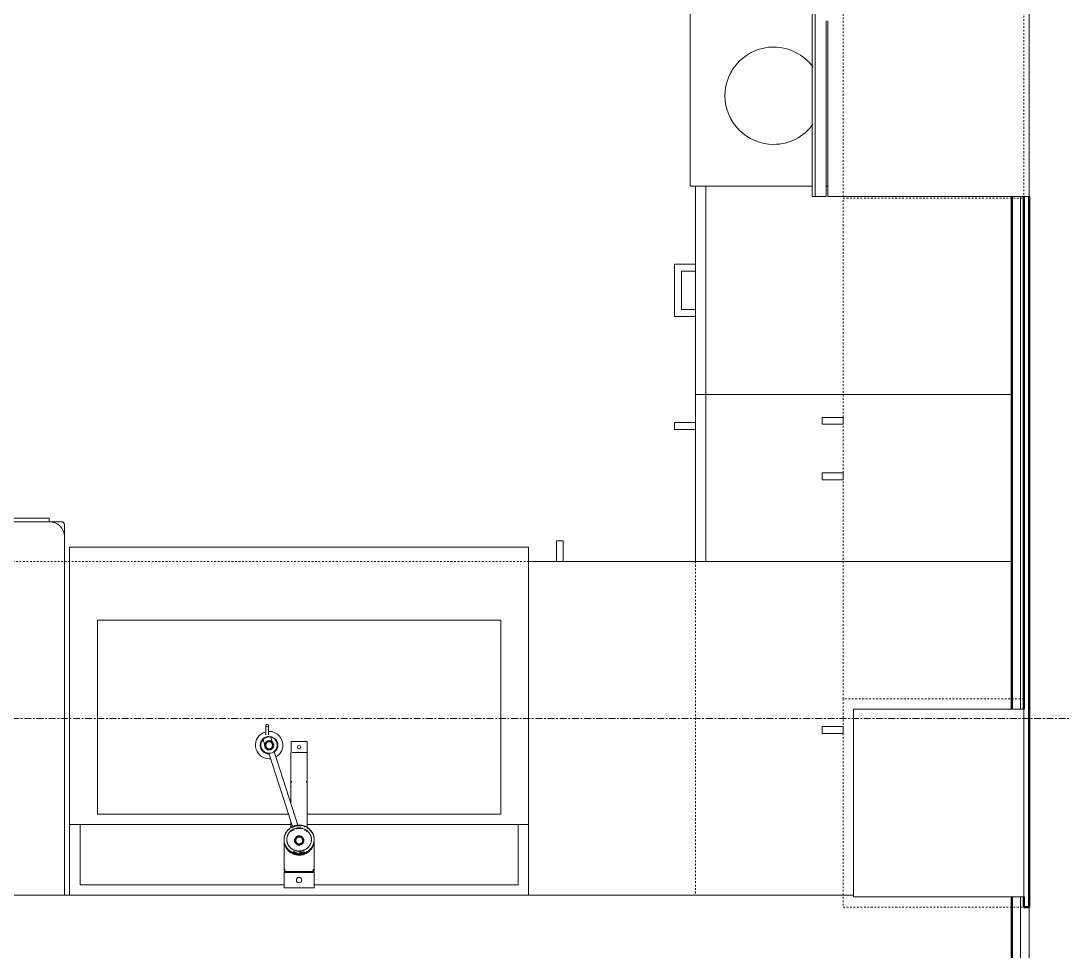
# Model space of a CAD drawing. Header units: inches. Extents: x -4217 to -1814, y 9706 to 12425.
# Drawn here: x -2991.8 to -2916.9, y 11518.5 to 11585.4 of the extents above; entities that cross this region are included whole.
import ezdxf

# ---------------------------------------------------------------- set-up
doc = ezdxf.new("R2010")
doc.units = ezdxf.units.IN
doc.header["$MEASUREMENT"] = 0
doc.linetypes.add('Dash', pattern=[0.25, 0.125, -0.125])
doc.linetypes.add('Grid Line 1_2_', pattern=[0.875, 0.5, -0.125, 0.125, -0.125])
for name, color, linetype, lineweight in [('A-GENM-2', 250, 'Continuous', 9), ('A-GENM-3', 10, 'Continuous', 50), ('A-WALL', 113, 'Continuous', 13), ('A-WALL-3', 10, 'Continuous', 50), ('A-WALL-4', 50, 'Continuous', 13), ('I-WALL-3', 2, 'Continuous', 50), ('P-SANR-FIXT-2', 250, 'Continuous', 9), ('Q-CASE-3', 250, 'Continuous', 9), ('Q-CASE-4', 250, 'Dash', 9), ('Q-CASE-HDLN-1', 250, 'Dash', 9), ('Q-SPCQ-1', 250, 'Continuous', 9), ('S-GRID-1', 1, 'Grid Line 1_2_', 9)]:
    doc.layers.add(name, color=color, linetype=linetype, lineweight=lineweight)

msp = doc.modelspace()

# ---------------------------------------------------------------- linework, layer by layer
at = {"layer": 'A-GENM-2'}
for p, q in [((-2974.22169, 11534.69124), (-2974.22169, 11534.0261)), ((-2974.02484, 11534.0261), (-2974.02484, 11534.69124)), ((-2974.28364, 11533.26187), (-2974.41593, 11533.68102)), ((-2974.23173, 11533.27825), (-2974.28364, 11533.26187)), ((-2973.86688, 11533.85812), (-2973.7335, 11533.43549)), ((-2972.3946, 11533.53413), (-2972.3946, 11532.74672)), ((-2972.3946, 11533.53413), (-2971.25287, 11533.53413)), ((-2971.25287, 11532.74672), (-2971.25287, 11533.53413)), ((-2973.99897, 11532.69063), (-2972.28578, 11527.41798)), ((-2971.90481, 11527.51952), (-2973.62521, 11532.81438)), ((-2972.41429, 11532.74672), (-2972.41429, 11529.07929)), ((-2972.41429, 11532.74672), (-2972.39417, 11532.74672)), ((-2972.32055, 11532.74672), (-2972.24132, 11532.74672)), ((-2972.22869, 11532.74672), (-2972.11901, 11532.74672)), ((-2972.10971, 11532.74672), (-2971.97658, 11532.74672)), ((-2971.97682, 11532.74672), (-2972.10917, 11532.74672)), ((-2971.9716, 11532.74672), (-2971.67587, 11532.74672)), ((-2971.67599, 11532.74672), (-2971.97149, 11532.74672)), ((-2971.67089, 11532.74672), (-2971.53776, 11532.74672)), ((-2971.5383, 11532.74672), (-2971.67065, 11532.74672)), ((-2971.52846, 11532.74672), (-2971.41878, 11532.74672)), ((-2971.40615, 11532.74672), (-2971.32692, 11532.74672)), ((-2971.3123, 11532.74672), (-2971.23319, 11532.74672)), ((-2971.23319, 11527.34738), (-2971.23319, 11532.74672)), ((-2972.41429, 11531.33945), (-2972.41429, 11530.42231)), ((-2971.23319, 11530.42231), (-2971.23319, 11531.33945)), ((-2972.41429, 11527.81349), (-2972.41429, 11527.34738)), ((-2971.20492, 11527.29195), (-2971.24086, 11527.31474)), ((-2972.90641, 11526.44751), (-2972.90641, 11524.18373)), ((-2970.74106, 11524.18373), (-2970.74106, 11526.44751)), ((-2971.82374, 11525.61531), (-2971.85937, 11525.61598)), ((-2970.74106, 11524.18373), (-2972.90641, 11524.18373)), ((-2972.84736, 11524.34607), (-2972.84736, 11524.10557)), ((-2970.80011, 11524.10557), (-2970.80011, 11524.34607)), ((-2972.90641, 11524.10557), (-2972.90641, 11523.00263)), ((-2972.90641, 11524.10557), (-2970.74106, 11524.10557)), ((-2970.74106, 11523.00263), (-2970.74106, 11524.10557)), ((-2970.74106, 11523.00263), (-2972.90641, 11523.00263))]:
    msp.add_line(p, q, dxfattribs=at)
at = {"layer": 'A-GENM-2', "flags": 128}
for points in [[(-2971.82374, 11527.51795), (-2971.86682, 11527.51713), (-2971.90983, 11527.51469), (-2971.95271, 11527.51062), (-2971.99539, 11527.50494), (-2972.0378, 11527.49764), (-2972.07988, 11527.48874), (-2972.12156, 11527.47826), (-2972.16278, 11527.4662), (-2972.20346, 11527.45259), (-2972.24356, 11527.43745), (-2972.28299, 11527.4208), (-2972.32171, 11527.40266), (-2972.35965, 11527.38307), (-2972.39675, 11527.36204), (-2972.43295, 11527.33962), (-2972.46819, 11527.31583), (-2972.50241, 11527.29071), (-2972.53557, 11527.26431), (-2972.5676, 11527.23665), (-2972.59845, 11527.20779), (-2972.62808, 11527.17777), (-2972.65644, 11527.14663), (-2972.68347, 11527.11442), (-2972.70913, 11527.0812), (-2972.73338, 11527.04701), (-2972.75618, 11527.01191), (-2972.77749, 11526.97596), (-2972.79727, 11526.9392), (-2972.8155, 11526.90171), (-2972.83213, 11526.86354), (-2972.84714, 11526.82476), (-2972.8605, 11526.78542), (-2972.8722, 11526.74559), (-2972.8822, 11526.70534), (-2972.89049, 11526.66473), (-2972.89707, 11526.62383), (-2972.90191, 11526.58271), (-2972.905, 11526.54143), (-2972.90635, 11526.50007), (-2972.90641, 11526.48889)], [(-2972.49621, 11527.29582), (-2972.50452, 11527.28937), (-2972.53764, 11527.26148), (-2972.56962, 11527.23228), (-2972.6004, 11527.20182), (-2972.62994, 11527.17016), (-2972.6582, 11527.13734), (-2972.68512, 11527.10342), (-2972.71066, 11527.06845), (-2972.73478, 11527.03249), (-2972.75744, 11526.99559), (-2972.77861, 11526.95781), (-2972.79825, 11526.91922)], [(-2972.49621, 11527.29582), (-2972.50452, 11527.28937), (-2972.53764, 11527.26148), (-2972.56962, 11527.23228), (-2972.6004, 11527.20182), (-2972.62994, 11527.17016), (-2972.6582, 11527.13734), (-2972.68512, 11527.10342), (-2972.71066, 11527.06845), (-2972.73478, 11527.03249), (-2972.75744, 11526.99559), (-2972.77861, 11526.95781), (-2972.79825, 11526.91922)], [(-2972.49621, 11527.29582), (-2972.50452, 11527.28937), (-2972.53764, 11527.26148), (-2972.56962, 11527.23228), (-2972.6004, 11527.20182), (-2972.62994, 11527.17016), (-2972.6582, 11527.13734), (-2972.68512, 11527.10342), (-2972.71066, 11527.06845), (-2972.73478, 11527.03249), (-2972.75744, 11526.99559), (-2972.77861, 11526.95781), (-2972.79825, 11526.91922)], [(-2972.49621, 11527.29582), (-2972.50452, 11527.28937), (-2972.53764, 11527.26148), (-2972.56962, 11527.23228), (-2972.6004, 11527.20182), (-2972.62994, 11527.17016), (-2972.6582, 11527.13734), (-2972.68512, 11527.10342), (-2972.71066, 11527.06845), (-2972.73478, 11527.03249), (-2972.75744, 11526.99559), (-2972.77861, 11526.95781), (-2972.79825, 11526.91922)], [(-2972.49621, 11527.29582), (-2972.50452, 11527.28937), (-2972.53764, 11527.26148), (-2972.56962, 11527.23228), (-2972.6004, 11527.20182), (-2972.62994, 11527.17016), (-2972.6582, 11527.13734), (-2972.68512, 11527.10342), (-2972.71066, 11527.06845), (-2972.73478, 11527.03249), (-2972.75744, 11526.99559), (-2972.77861, 11526.95781), (-2972.79825, 11526.91922)], [(-2972.49621, 11527.29582), (-2972.50452, 11527.28937), (-2972.53764, 11527.26148), (-2972.56962, 11527.23228), (-2972.6004, 11527.20182), (-2972.62994, 11527.17016), (-2972.6582, 11527.13734), (-2972.68512, 11527.10342), (-2972.71066, 11527.06845), (-2972.73478, 11527.03249), (-2972.75744, 11526.99559), (-2972.77861, 11526.95781), (-2972.79825, 11526.91922)], [(-2972.70956, 11526.48889), (-2972.70886, 11526.52195), (-2972.70677, 11526.55495), (-2972.70328, 11526.58785), (-2972.69839, 11526.6206), (-2972.69213, 11526.65315), (-2972.68449, 11526.68545), (-2972.67549, 11526.71744), (-2972.66514, 11526.74908), (-2972.65345, 11526.78033), (-2972.64044, 11526.81112), (-2972.62613, 11526.84142), (-2972.61054, 11526.87117), (-2972.5937, 11526.90032), (-2972.57562, 11526.92884), (-2972.55633, 11526.95667), (-2972.53587, 11526.98377), (-2972.51426, 11527.01009), (-2972.49154, 11527.0356), (-2972.46774, 11527.06025), (-2972.4429, 11527.08399), (-2972.41705, 11527.10679), (-2972.39024, 11527.12862), (-2972.36251, 11527.14943), (-2972.3339, 11527.16919), (-2972.30445, 11527.18786), (-2972.27422, 11527.20541), (-2972.24325, 11527.22182), (-2972.2116, 11527.23706), (-2972.17931, 11527.25109), (-2972.14643, 11527.2639), (-2972.11302, 11527.27545), (-2972.07914, 11527.28574), (-2972.04483, 11527.29475), (-2972.01016, 11527.30245), (-2971.97519, 11527.30884), (-2971.93996, 11527.3139), (-2971.90454, 11527.31763), (-2971.86899, 11527.32001), (-2971.83336, 11527.32105), (-2971.82374, 11527.3211)], [(-2972.50241, 11527.24933), (-2972.53557, 11527.22293), (-2972.5676, 11527.19527), (-2972.59845, 11527.16641)], [(-2971.82374, 11527.53019), (-2971.86703, 11527.52932), (-2971.91026, 11527.52673), (-2971.95335, 11527.5224), (-2971.99623, 11527.51636), (-2972.03883, 11527.50861), (-2972.08109, 11527.49916), (-2972.12294, 11527.48803), (-2972.16431, 11527.47523), (-2972.20514, 11527.46079), (-2972.24535, 11527.44472), (-2972.28489, 11527.42707), (-2972.32369, 11527.40784), (-2972.3617, 11527.38708), (-2972.39884, 11527.36482), (-2972.43506, 11527.34108), (-2972.46593, 11527.31905)], [(-2971.82374, 11527.53019), (-2971.86703, 11527.52932), (-2971.91026, 11527.52673), (-2971.95335, 11527.5224), (-2971.99623, 11527.51636), (-2972.03883, 11527.50861), (-2972.08109, 11527.49916), (-2972.12294, 11527.48803), (-2972.16431, 11527.47523), (-2972.20514, 11527.46079), (-2972.24535, 11527.44472), (-2972.28489, 11527.42707), (-2972.32369, 11527.40784), (-2972.3617, 11527.38708), (-2972.39884, 11527.36482), (-2972.43506, 11527.34108)], [(-2971.82374, 11527.53019), (-2971.86703, 11527.52932), (-2971.91026, 11527.52673), (-2971.95335, 11527.5224), (-2971.99623, 11527.51636), (-2972.03883, 11527.50861), (-2972.08109, 11527.49916), (-2972.12294, 11527.48803), (-2972.16431, 11527.47523), (-2972.20514, 11527.46079), (-2972.24535, 11527.44472), (-2972.28489, 11527.42707), (-2972.32369, 11527.40784), (-2972.3617, 11527.38708), (-2972.39884, 11527.36482), (-2972.43506, 11527.34108)], [(-2971.82374, 11527.53019), (-2971.86703, 11527.52932), (-2971.91026, 11527.52673), (-2971.95335, 11527.5224), (-2971.99623, 11527.51636), (-2972.03883, 11527.50861), (-2972.08109, 11527.49916), (-2972.12294, 11527.48803), (-2972.16431, 11527.47523), (-2972.20514, 11527.46079), (-2972.24535, 11527.44472), (-2972.28489, 11527.42707), (-2972.32369, 11527.40784), (-2972.3617, 11527.38708), (-2972.39884, 11527.36482), (-2972.43506, 11527.34108)], [(-2971.82374, 11527.53019), (-2971.86703, 11527.52932), (-2971.91026, 11527.52673), (-2971.95335, 11527.5224), (-2971.99623, 11527.51636), (-2972.03883, 11527.50861), (-2972.08109, 11527.49916), (-2972.12294, 11527.48803), (-2972.16431, 11527.47523), (-2972.20514, 11527.46079), (-2972.24535, 11527.44472), (-2972.28489, 11527.42707), (-2972.32369, 11527.40784), (-2972.3617, 11527.38708), (-2972.39884, 11527.36482), (-2972.43506, 11527.34108)], [(-2971.82374, 11527.53019), (-2971.86703, 11527.52932), (-2971.91026, 11527.52673), (-2971.95335, 11527.5224), (-2971.99623, 11527.51636), (-2972.03883, 11527.50861), (-2972.08109, 11527.49916), (-2972.12294, 11527.48803), (-2972.16431, 11527.47523), (-2972.20514, 11527.46079), (-2972.24535, 11527.44472), (-2972.28489, 11527.42707), (-2972.32369, 11527.40784), (-2972.3617, 11527.38708), (-2972.39884, 11527.36482), (-2972.43506, 11527.34108)], [(-2972.41705, 11527.06541), (-2972.39024, 11527.08724), (-2972.36251, 11527.10805), (-2972.3339, 11527.1278), (-2972.30445, 11527.14648), (-2972.27422, 11527.16403), (-2972.24325, 11527.18044), (-2972.2116, 11527.19567), (-2972.17931, 11527.20971)], [(-2972.07988, 11527.44736), (-2972.12156, 11527.43688), (-2972.16278, 11527.42482), (-2972.20346, 11527.41121), (-2972.24356, 11527.39607), (-2972.28299, 11527.37942), (-2972.32171, 11527.36128)], [(-2971.82374, 11527.47657), (-2971.86682, 11527.47575), (-2971.90983, 11527.47331), (-2971.95271, 11527.46924), (-2971.99539, 11527.46355), (-2972.0378, 11527.45626)], [(-2972.01016, 11527.26107), (-2971.97519, 11527.26746), (-2971.93996, 11527.27252), (-2971.90454, 11527.27624), (-2971.86899, 11527.27863), (-2971.83336, 11527.27967), (-2971.82374, 11527.27972)], [(-2970.83926, 11526.89806), (-2970.85807, 11526.93707), (-2970.87842, 11526.9753), (-2970.90028, 11527.01268), (-2970.92362, 11527.04916), (-2970.9484, 11527.08467), (-2970.97458, 11527.11916), (-2971.00211, 11527.15258), (-2971.03097, 11527.18488), (-2971.06109, 11527.21599), (-2971.09243, 11527.24587), (-2971.12494, 11527.27448), (-2971.15857, 11527.30176), (-2971.19326, 11527.32768), (-2971.22896, 11527.35219), (-2971.26562, 11527.37525), (-2971.30316, 11527.39682), (-2971.34154, 11527.41688), (-2971.38069, 11527.43539), (-2971.42055, 11527.45232), (-2971.46105, 11527.46763), (-2971.50214, 11527.48132), (-2971.54374, 11527.49336), (-2971.58578, 11527.50372), (-2971.62821, 11527.51239), (-2971.67095, 11527.51935), (-2971.71393, 11527.52461), (-2971.75709, 11527.52814), (-2971.80036, 11527.52994), (-2971.82374, 11527.53019)], [(-2971.19326, 11527.32768), (-2971.22896, 11527.35219), (-2971.26562, 11527.37525), (-2971.30316, 11527.39682), (-2971.34154, 11527.41688), (-2971.38069, 11527.43539), (-2971.42055, 11527.45232), (-2971.46105, 11527.46763), (-2971.50214, 11527.48132), (-2971.54374, 11527.49336), (-2971.58578, 11527.50372), (-2971.62821, 11527.51239), (-2971.67095, 11527.51935), (-2971.71393, 11527.52461), (-2971.75709, 11527.52814), (-2971.80036, 11527.52994), (-2971.82374, 11527.53019)], [(-2971.19326, 11527.32768), (-2971.22896, 11527.35219), (-2971.26562, 11527.37525), (-2971.30316, 11527.39682), (-2971.34154, 11527.41688), (-2971.38069, 11527.43539), (-2971.42055, 11527.45232), (-2971.46105, 11527.46763), (-2971.50214, 11527.48132), (-2971.54374, 11527.49336), (-2971.58578, 11527.50372), (-2971.62821, 11527.51239), (-2971.67095, 11527.51935), (-2971.71393, 11527.52461), (-2971.75709, 11527.52814), (-2971.80036, 11527.52994), (-2971.82374, 11527.53019)], [(-2971.19326, 11527.32768), (-2971.22896, 11527.35219), (-2971.26562, 11527.37525), (-2971.30316, 11527.39682), (-2971.34154, 11527.41688), (-2971.38069, 11527.43539), (-2971.42055, 11527.45232), (-2971.46105, 11527.46763), (-2971.50214, 11527.48132), (-2971.54374, 11527.49336), (-2971.58578, 11527.50372), (-2971.62821, 11527.51239), (-2971.67095, 11527.51935), (-2971.71393, 11527.52461), (-2971.75709, 11527.52814), (-2971.80036, 11527.52994), (-2971.82374, 11527.53019)], [(-2971.19326, 11527.32768), (-2971.22896, 11527.35219), (-2971.26562, 11527.37525), (-2971.30316, 11527.39682), (-2971.34154, 11527.41688), (-2971.38069, 11527.43539), (-2971.42055, 11527.45232), (-2971.46105, 11527.46763), (-2971.50214, 11527.48132), (-2971.54374, 11527.49336), (-2971.58578, 11527.50372), (-2971.62821, 11527.51239), (-2971.67095, 11527.51935), (-2971.71393, 11527.52461), (-2971.75709, 11527.52814), (-2971.80036, 11527.52994), (-2971.82374, 11527.53019)], [(-2971.19326, 11527.32768), (-2971.22896, 11527.35219), (-2971.26562, 11527.37525), (-2971.30316, 11527.39682), (-2971.34154, 11527.41688), (-2971.38069, 11527.43539), (-2971.42055, 11527.45232), (-2971.46105, 11527.46763), (-2971.50214, 11527.48132), (-2971.54374, 11527.49336), (-2971.58578, 11527.50372), (-2971.62821, 11527.51239), (-2971.67095, 11527.51935), (-2971.71393, 11527.52461), (-2971.75709, 11527.52814), (-2971.80036, 11527.52994), (-2971.82374, 11527.53019)], [(-2970.74106, 11526.48889), (-2970.74193, 11526.53027), (-2970.74456, 11526.57158), (-2970.74893, 11526.61275), (-2970.75503, 11526.65372), (-2970.76287, 11526.69441), (-2970.77241, 11526.73477), (-2970.78365, 11526.77472), (-2970.79656, 11526.81419), (-2970.81113, 11526.85313), (-2970.82733, 11526.89148), (-2970.84513, 11526.92916), (-2970.86449, 11526.96611), (-2970.88539, 11527.00229), (-2970.90779, 11527.03762), (-2970.93166, 11527.07206), (-2970.95694, 11527.10555), (-2970.98361, 11527.13804), (-2971.01161, 11527.16947), (-2971.0409, 11527.1998), (-2971.07143, 11527.22898), (-2971.10315, 11527.25697), (-2971.13601, 11527.28371), (-2971.16995, 11527.30918), (-2971.20492, 11527.33333), (-2971.24086, 11527.35613), (-2971.27772, 11527.37753), (-2971.31544, 11527.39752), (-2971.35396, 11527.41605), (-2971.3932, 11527.43311), (-2971.43313, 11527.44866), (-2971.47366, 11527.46268), (-2971.51474, 11527.47516), (-2971.5563, 11527.48607), (-2971.59828, 11527.49539), (-2971.6406, 11527.50312), (-2971.68322, 11527.50925), (-2971.72605, 11527.51375), (-2971.76904, 11527.51663), (-2971.81211, 11527.51789), (-2971.82374, 11527.51795)], [(-2971.68322, 11527.46786), (-2971.72605, 11527.47237), (-2971.76904, 11527.47525), (-2971.81211, 11527.47651), (-2971.82374, 11527.47657)], [(-2971.82374, 11527.3211), (-2971.7881, 11527.32042), (-2971.75252, 11527.3184), (-2971.71706, 11527.31504), (-2971.68177, 11527.31034), (-2971.64672, 11527.30431), (-2971.61197, 11527.29696), (-2971.57756, 11527.2883), (-2971.54355, 11527.27836), (-2971.51001, 11527.26714), (-2971.47699, 11527.25467), (-2971.44453, 11527.24096), (-2971.4127, 11527.22605), (-2971.38154, 11527.20996), (-2971.35111, 11527.19271), (-2971.32144, 11527.17433), (-2971.2926, 11527.15487), (-2971.26463, 11527.13434), (-2971.23757, 11527.11278), (-2971.21145, 11527.09024), (-2971.18634, 11527.06675), (-2971.16225, 11527.04234), (-2971.13923, 11527.01706), (-2971.11732, 11526.99095), (-2971.09655, 11526.96406), (-2971.07694, 11526.93642), (-2971.05854, 11526.90808), (-2971.04135, 11526.8791), (-2971.02542, 11526.8495), (-2971.01077, 11526.81935), (-2970.99741, 11526.78869), (-2970.98536, 11526.75756), (-2970.97464, 11526.72602), (-2970.96528, 11526.69411), (-2970.95727, 11526.66189), (-2970.95063, 11526.62941), (-2970.94538, 11526.59671), (-2970.94151, 11526.56384), (-2970.93904, 11526.53086), (-2970.93796, 11526.49782), (-2970.93791, 11526.48889)], [(-2971.82374, 11527.27972), (-2971.7881, 11527.27904), (-2971.75252, 11527.27702), (-2971.71706, 11527.27366), (-2971.68177, 11527.26896), (-2971.64672, 11527.26292)], [(-2971.4107, 11527.39854), (-2971.43313, 11527.40728), (-2971.47366, 11527.4213)], [(-2971.44453, 11527.19958), (-2971.4127, 11527.18467), (-2971.38154, 11527.16857), (-2971.35111, 11527.15133), (-2971.32144, 11527.13295), (-2971.2926, 11527.11348), (-2971.26463, 11527.09295), (-2971.23757, 11527.0714)], [(-2970.83926, 11526.89806), (-2970.85807, 11526.93707), (-2970.87842, 11526.9753), (-2970.90028, 11527.01268), (-2970.92362, 11527.04916), (-2970.9484, 11527.08467), (-2970.97458, 11527.11916), (-2971.00211, 11527.15258), (-2971.03097, 11527.18488), (-2971.06109, 11527.21599), (-2971.09243, 11527.24587), (-2971.12494, 11527.27448), (-2971.15857, 11527.30176)], [(-2970.83926, 11526.89806), (-2970.85807, 11526.93707), (-2970.87842, 11526.9753), (-2970.90028, 11527.01268), (-2970.92362, 11527.04916), (-2970.9484, 11527.08467), (-2970.97458, 11527.11916), (-2971.00211, 11527.15258), (-2971.03097, 11527.18488), (-2971.06109, 11527.21599), (-2971.09243, 11527.24587), (-2971.12494, 11527.27448), (-2971.15857, 11527.30176)], [(-2970.83926, 11526.89806), (-2970.85807, 11526.93707), (-2970.87842, 11526.9753), (-2970.90028, 11527.01268), (-2970.92362, 11527.04916), (-2970.9484, 11527.08467), (-2970.97458, 11527.11916), (-2971.00211, 11527.15258), (-2971.03097, 11527.18488), (-2971.06109, 11527.21599), (-2971.09243, 11527.24587), (-2971.12494, 11527.27448), (-2971.15857, 11527.30176)], [(-2970.83926, 11526.89806), (-2970.85807, 11526.93707), (-2970.87842, 11526.9753), (-2970.90028, 11527.01268), (-2970.92362, 11527.04916), (-2970.9484, 11527.08467), (-2970.97458, 11527.11916), (-2971.00211, 11527.15258), (-2971.03097, 11527.18488), (-2971.06109, 11527.21599), (-2971.09243, 11527.24587), (-2971.12494, 11527.27448), (-2971.15857, 11527.30176)], [(-2970.83926, 11526.89806), (-2970.85807, 11526.93707), (-2970.87842, 11526.9753), (-2970.90028, 11527.01268), (-2970.92362, 11527.04916), (-2970.9484, 11527.08467), (-2970.97458, 11527.11916), (-2971.00211, 11527.15258), (-2971.03097, 11527.18488), (-2971.06109, 11527.21599), (-2971.09243, 11527.24587), (-2971.12494, 11527.27448), (-2971.15857, 11527.30176)], [(-2970.88313, 11526.95699), (-2970.88539, 11526.96091), (-2970.90779, 11526.99624), (-2970.93166, 11527.03068), (-2970.95694, 11527.06417), (-2970.98361, 11527.09666), (-2971.01161, 11527.12809), (-2971.0409, 11527.15842), (-2971.07143, 11527.1876), (-2971.10315, 11527.21558)], [(-2972.8605, 11526.74404), (-2972.8722, 11526.70421), (-2972.8822, 11526.66396), (-2972.89049, 11526.62335), (-2972.89707, 11526.58245), (-2972.90191, 11526.54133), (-2972.905, 11526.50005), (-2972.90635, 11526.45868), (-2972.90641, 11526.44751)], [(-2972.90641, 11526.48889), (-2972.90554, 11526.44752), (-2972.90291, 11526.40621), (-2972.89855, 11526.36504), (-2972.89244, 11526.32407), (-2972.88461, 11526.28337), (-2972.87506, 11526.24302), (-2972.86382, 11526.20307), (-2972.85091, 11526.1636), (-2972.83634, 11526.12465), (-2972.82014, 11526.08631), (-2972.80235, 11526.04863), (-2972.78298, 11526.01168), (-2972.76208, 11525.9755), (-2972.73968, 11525.94017), (-2972.71582, 11525.90573), (-2972.69053, 11525.87224), (-2972.66386, 11525.83975), (-2972.63586, 11525.80832), (-2972.60657, 11525.77799), (-2972.57604, 11525.74881), (-2972.54432, 11525.72082), (-2972.51147, 11525.69408), (-2972.47753, 11525.66861), (-2972.44255, 11525.64446), (-2972.40661, 11525.62166), (-2972.36975, 11525.60026), (-2972.33203, 11525.58027), (-2972.29352, 11525.56174), (-2972.25427, 11525.54468), (-2972.21435, 11525.52913), (-2972.17381, 11525.51511), (-2972.13274, 11525.50263), (-2972.09118, 11525.49172), (-2972.0492, 11525.4824), (-2972.00687, 11525.47466), (-2971.96426, 11525.46854), (-2971.92142, 11525.46404), (-2971.87844, 11525.46115), (-2971.83537, 11525.4599), (-2971.82374, 11525.45984)], [(-2972.90641, 11526.44751), (-2972.90554, 11526.40613), (-2972.90291, 11526.36483), (-2972.89855, 11526.32365), (-2972.89244, 11526.28269), (-2972.88461, 11526.24199), (-2972.87506, 11526.20164), (-2972.86382, 11526.16169), (-2972.85091, 11526.12221), (-2972.83634, 11526.08327), (-2972.82014, 11526.04493), (-2972.80235, 11526.00725), (-2972.78298, 11525.97029), (-2972.76208, 11525.93412), (-2972.73968, 11525.89878), (-2972.71582, 11525.86434), (-2972.69053, 11525.83085), (-2972.66386, 11525.79837), (-2972.63586, 11525.76693), (-2972.60657, 11525.7366), (-2972.57604, 11525.70742), (-2972.54432, 11525.67944), (-2972.51147, 11525.65269), (-2972.47753, 11525.62723), (-2972.44255, 11525.60308), (-2972.40661, 11525.58028), (-2972.36975, 11525.55888), (-2972.33203, 11525.53889), (-2972.29352, 11525.52036), (-2972.25427, 11525.5033), (-2972.21435, 11525.48775), (-2972.17381, 11525.47372), (-2972.13274, 11525.46125), (-2972.09118, 11525.45034), (-2972.0492, 11525.44101), (-2972.00687, 11525.43328), (-2971.96426, 11525.42716), (-2971.92142, 11525.42265), (-2971.87844, 11525.41977), (-2971.83537, 11525.41852), (-2971.82374, 11525.41846)], [(-2972.86096, 11526.75793), (-2972.87254, 11526.71621), (-2972.88245, 11526.67405), (-2972.89066, 11526.63153), (-2972.89717, 11526.58872), (-2972.90195, 11526.54568), (-2972.90502, 11526.50248), (-2972.90635, 11526.4592), (-2972.90595, 11526.4159), (-2972.90382, 11526.37265), (-2972.89996, 11526.32951), (-2972.89439, 11526.28657), (-2972.88709, 11526.24389), (-2972.8781, 11526.20153), (-2972.86742, 11526.15956)], [(-2972.86096, 11526.75793), (-2972.87254, 11526.71621), (-2972.88245, 11526.67405), (-2972.89066, 11526.63153), (-2972.89717, 11526.58872), (-2972.90195, 11526.54568), (-2972.90502, 11526.50248), (-2972.90635, 11526.4592), (-2972.90595, 11526.4159), (-2972.90382, 11526.37265), (-2972.89996, 11526.32951), (-2972.89439, 11526.28657), (-2972.88709, 11526.24389), (-2972.8781, 11526.20153), (-2972.86742, 11526.15956)], [(-2972.86096, 11526.75793), (-2972.87254, 11526.71621), (-2972.88245, 11526.67405), (-2972.89066, 11526.63153), (-2972.89717, 11526.58872), (-2972.90195, 11526.54568), (-2972.90502, 11526.50248), (-2972.90635, 11526.4592), (-2972.90595, 11526.4159), (-2972.90382, 11526.37265), (-2972.89996, 11526.32951), (-2972.89439, 11526.28657), (-2972.88709, 11526.24389), (-2972.8781, 11526.20153), (-2972.86742, 11526.15956)], [(-2972.86096, 11526.75793), (-2972.87254, 11526.71621), (-2972.88245, 11526.67405), (-2972.89066, 11526.63153), (-2972.89717, 11526.58872), (-2972.90195, 11526.54568), (-2972.90502, 11526.50248), (-2972.90635, 11526.4592), (-2972.90595, 11526.4159), (-2972.90382, 11526.37265), (-2972.89996, 11526.32951), (-2972.89439, 11526.28657), (-2972.88709, 11526.24389), (-2972.8781, 11526.20153), (-2972.86742, 11526.15956)], [(-2972.86096, 11526.75793), (-2972.87254, 11526.71621), (-2972.88245, 11526.67405), (-2972.89066, 11526.63153), (-2972.89717, 11526.58872), (-2972.90195, 11526.54568), (-2972.90502, 11526.50248), (-2972.90635, 11526.4592), (-2972.90595, 11526.4159), (-2972.90382, 11526.37265), (-2972.89996, 11526.32951), (-2972.89439, 11526.28657), (-2972.88709, 11526.24389), (-2972.8781, 11526.20153), (-2972.86742, 11526.15956)], [(-2972.86096, 11526.75793), (-2972.87254, 11526.71621), (-2972.88245, 11526.67405), (-2972.89066, 11526.63153), (-2972.89717, 11526.58872), (-2972.90195, 11526.54568), (-2972.90502, 11526.50248), (-2972.90635, 11526.4592), (-2972.90595, 11526.4159), (-2972.90382, 11526.37265), (-2972.89996, 11526.32951), (-2972.89439, 11526.28657), (-2972.88709, 11526.24389), (-2972.8781, 11526.20153), (-2972.86742, 11526.15956)], [(-2971.82374, 11525.65669), (-2971.85937, 11525.65737), (-2971.89495, 11525.65939), (-2971.93041, 11525.66275), (-2971.9657, 11525.66745), (-2972.00075, 11525.67348), (-2972.03551, 11525.68083), (-2972.06992, 11525.68949), (-2972.10392, 11525.69943), (-2972.13746, 11525.71065), (-2972.17049, 11525.72312), (-2972.20294, 11525.73683), (-2972.23478, 11525.75174), (-2972.26593, 11525.76783), (-2972.29637, 11525.78508), (-2972.32603, 11525.80346), (-2972.35487, 11525.82292), (-2972.38284, 11525.84345), (-2972.40991, 11525.86501), (-2972.43602, 11525.88755), (-2972.46114, 11525.91104), (-2972.48522, 11525.93545), (-2972.50824, 11525.96073), (-2972.53015, 11525.98684), (-2972.55093, 11526.01373), (-2972.57053, 11526.04137), (-2972.58894, 11526.0697), (-2972.60612, 11526.09869), (-2972.62205, 11526.12829), (-2972.63671, 11526.15844), (-2972.65007, 11526.1891), (-2972.66211, 11526.22023), (-2972.67283, 11526.25177), (-2972.6822, 11526.28368), (-2972.6902, 11526.3159), (-2972.69684, 11526.34838), (-2972.7021, 11526.38108), (-2972.70596, 11526.41395), (-2972.70844, 11526.44693), (-2972.70951, 11526.47997), (-2972.70956, 11526.48889)], [(-2972.66514, 11526.7077), (-2972.65345, 11526.73894), (-2972.64044, 11526.76974)], [(-2971.82374, 11525.45984), (-2971.78066, 11525.46066), (-2971.73764, 11525.4631), (-2971.69476, 11525.46717), (-2971.65208, 11525.47285), (-2971.60967, 11525.48015), (-2971.56759, 11525.48905), (-2971.52591, 11525.49953), (-2971.48469, 11525.51159), (-2971.44401, 11525.52519), (-2971.40392, 11525.54034), (-2971.36448, 11525.55699), (-2971.32576, 11525.57513), (-2971.28782, 11525.59472), (-2971.25073, 11525.61575), (-2971.21453, 11525.63817), (-2971.17929, 11525.66196), (-2971.14506, 11525.68707), (-2971.11191, 11525.71348), (-2971.07988, 11525.74113), (-2971.04902, 11525.77), (-2971.01939, 11525.80002), (-2970.99104, 11525.83116), (-2970.96401, 11525.86337), (-2970.93834, 11525.89659), (-2970.91409, 11525.93078), (-2970.89129, 11525.96588), (-2970.86998, 11526.00183), (-2970.8502, 11526.03858), (-2970.83198, 11526.07608), (-2970.81535, 11526.11424), (-2970.80033, 11526.15303), (-2970.78697, 11526.19237), (-2970.77528, 11526.23219), (-2970.76527, 11526.27245), (-2970.75698, 11526.31306), (-2970.75041, 11526.35396), (-2970.74557, 11526.39508), (-2970.74247, 11526.43636), (-2970.74112, 11526.47772), (-2970.74106, 11526.48889)], [(-2970.93791, 11526.48889), (-2970.93861, 11526.45584), (-2970.94071, 11526.42284), (-2970.9442, 11526.38994), (-2970.94908, 11526.35719), (-2970.95534, 11526.32464), (-2970.96298, 11526.29234), (-2970.97198, 11526.26035), (-2970.98234, 11526.2287), (-2970.99402, 11526.19746), (-2971.00703, 11526.16667), (-2971.02134, 11526.13637), (-2971.03693, 11526.10662), (-2971.05378, 11526.07747), (-2971.07185, 11526.04895), (-2971.09114, 11526.02112), (-2971.1116, 11525.99402), (-2971.13321, 11525.96769), (-2971.15593, 11525.94219), (-2971.17973, 11525.91754), (-2971.20457, 11525.8938), (-2971.23042, 11525.87099), (-2971.25723, 11525.84917), (-2971.28497, 11525.82836), (-2971.31358, 11525.8086), (-2971.34302, 11525.78993), (-2971.37325, 11525.77238), (-2971.40422, 11525.75597), (-2971.43588, 11525.74073), (-2971.46817, 11525.7267), (-2971.50104, 11525.71389), (-2971.53445, 11525.70233), (-2971.56834, 11525.69204), (-2971.60264, 11525.68304), (-2971.63731, 11525.67534), (-2971.67229, 11525.66895), (-2971.70752, 11525.66389), (-2971.74293, 11525.66016), (-2971.77849, 11525.65778), (-2971.81412, 11525.65674), (-2971.82374, 11525.65669)], [(-2971.82374, 11525.41846), (-2971.78066, 11525.41927), (-2971.73764, 11525.42172), (-2971.69476, 11525.42578), (-2971.65208, 11525.43147), (-2971.60967, 11525.43877), (-2971.56759, 11525.44767), (-2971.52591, 11525.45815), (-2971.48469, 11525.4702), (-2971.44401, 11525.48381), (-2971.40392, 11525.49895), (-2971.36448, 11525.51561), (-2971.32576, 11525.53374), (-2971.28782, 11525.55334), (-2971.25073, 11525.57437), (-2971.21453, 11525.59679), (-2971.17929, 11525.62058), (-2971.14506, 11525.64569), (-2971.11191, 11525.6721), (-2971.07988, 11525.69975), (-2971.04902, 11525.72861), (-2971.01939, 11525.75864), (-2970.99104, 11525.78978), (-2970.96401, 11525.82198), (-2970.93834, 11525.85521), (-2970.91409, 11525.8894), (-2970.89129, 11525.9245), (-2970.86998, 11525.96045), (-2970.8502, 11525.9972), (-2970.83198, 11526.03469), (-2970.81535, 11526.07286), (-2970.80033, 11526.11165), (-2970.78697, 11526.15099), (-2970.77528, 11526.19081), (-2970.76527, 11526.23106), (-2970.75698, 11526.27167), (-2970.75041, 11526.31257), (-2970.74557, 11526.3537), (-2970.74247, 11526.39498), (-2970.74112, 11526.43634), (-2970.74106, 11526.44751)], [(-2971.01077, 11526.77797), (-2970.99741, 11526.7473), (-2970.98536, 11526.71618)], [(-2970.74106, 11526.44751), (-2970.74193, 11526.48889), (-2970.74456, 11526.5302), (-2970.74893, 11526.57137), (-2970.75503, 11526.61234), (-2970.76287, 11526.65303), (-2970.77241, 11526.69339), (-2970.78365, 11526.73333), (-2970.79656, 11526.77281)], [(-2970.77493, 11526.17882), (-2970.76503, 11526.22097), (-2970.75681, 11526.26349), (-2970.75031, 11526.30631), (-2970.74552, 11526.34934), (-2970.74246, 11526.39254), (-2970.74112, 11526.43582), (-2970.74152, 11526.47913), (-2970.74365, 11526.52238), (-2970.74751, 11526.56551), (-2970.75309, 11526.60845), (-2970.76038, 11526.65114), (-2970.76937, 11526.6935), (-2970.78005, 11526.73547), (-2970.7924, 11526.77697)], [(-2970.77493, 11526.17882), (-2970.76503, 11526.22097), (-2970.75681, 11526.26349), (-2970.75031, 11526.30631), (-2970.74552, 11526.34934), (-2970.74246, 11526.39254), (-2970.74112, 11526.43582), (-2970.74152, 11526.47913), (-2970.74365, 11526.52238), (-2970.74751, 11526.56551), (-2970.75309, 11526.60845), (-2970.76038, 11526.65114), (-2970.76937, 11526.6935), (-2970.78005, 11526.73547), (-2970.7924, 11526.77697)], [(-2970.77493, 11526.17882), (-2970.76503, 11526.22097), (-2970.75681, 11526.26349), (-2970.75031, 11526.30631), (-2970.74552, 11526.34934), (-2970.74246, 11526.39254), (-2970.74112, 11526.43582), (-2970.74152, 11526.47913), (-2970.74365, 11526.52238), (-2970.74751, 11526.56551), (-2970.75309, 11526.60845), (-2970.76038, 11526.65114), (-2970.76937, 11526.6935), (-2970.78005, 11526.73547), (-2970.7924, 11526.77697)], [(-2970.77493, 11526.17882), (-2970.76503, 11526.22097), (-2970.75681, 11526.26349), (-2970.75031, 11526.30631), (-2970.74552, 11526.34934), (-2970.74246, 11526.39254), (-2970.74112, 11526.43582), (-2970.74152, 11526.47913), (-2970.74365, 11526.52238), (-2970.74751, 11526.56551), (-2970.75309, 11526.60845), (-2970.76038, 11526.65114), (-2970.76937, 11526.6935), (-2970.78005, 11526.73547), (-2970.7924, 11526.77697)], [(-2970.77493, 11526.17882), (-2970.76503, 11526.22097), (-2970.75681, 11526.26349), (-2970.75031, 11526.30631), (-2970.74552, 11526.34934), (-2970.74246, 11526.39254), (-2970.74112, 11526.43582), (-2970.74152, 11526.47913), (-2970.74365, 11526.52238), (-2970.74751, 11526.56551), (-2970.75309, 11526.60845), (-2970.76038, 11526.65114), (-2970.76937, 11526.6935), (-2970.78005, 11526.73547), (-2970.7924, 11526.77697)], [(-2970.77493, 11526.17882), (-2970.76503, 11526.22097), (-2970.75681, 11526.26349), (-2970.75031, 11526.30631), (-2970.74552, 11526.34934), (-2970.74246, 11526.39254), (-2970.74112, 11526.43582), (-2970.74152, 11526.47913), (-2970.74365, 11526.52238), (-2970.74751, 11526.56551), (-2970.75309, 11526.60845), (-2970.76038, 11526.65114), (-2970.76937, 11526.6935), (-2970.78005, 11526.73547), (-2970.7924, 11526.77697)], [(-2972.85507, 11526.11805), (-2972.84107, 11526.07707), (-2972.82544, 11526.03669), (-2972.80821, 11525.99696), (-2972.78941, 11525.95795), (-2972.76906, 11525.91973), (-2972.7472, 11525.88235), (-2972.72386, 11525.84587), (-2972.69908, 11525.81036), (-2972.6729, 11525.77586), (-2972.64536, 11525.74244), (-2972.61651, 11525.71015), (-2972.58639, 11525.67904), (-2972.55505, 11525.64915), (-2972.52253, 11525.62055), (-2972.48891, 11525.59326), (-2972.45421, 11525.56735), (-2972.41851, 11525.54284), (-2972.38186, 11525.51978), (-2972.34431, 11525.4982), (-2972.30593, 11525.47814), (-2972.26678, 11525.45964), (-2972.22692, 11525.44271), (-2972.18642, 11525.42739), (-2972.14534, 11525.4137), (-2972.10374, 11525.40167), (-2972.06169, 11525.39131), (-2972.01926, 11525.38264), (-2971.97652, 11525.37567), (-2971.93354, 11525.37042), (-2971.89038, 11525.36689), (-2971.84711, 11525.36509), (-2971.82374, 11525.36484)], [(-2972.82636, 11526.03907), (-2972.82544, 11526.03669), (-2972.80821, 11525.99696), (-2972.78941, 11525.95795), (-2972.76906, 11525.91973), (-2972.7472, 11525.88235), (-2972.72386, 11525.84587), (-2972.69908, 11525.81036), (-2972.6729, 11525.77586), (-2972.64536, 11525.74244), (-2972.61651, 11525.71015), (-2972.58639, 11525.67904), (-2972.55505, 11525.64915), (-2972.52253, 11525.62055), (-2972.48891, 11525.59326), (-2972.46593, 11525.5761)], [(-2972.82636, 11526.03907), (-2972.82544, 11526.03669), (-2972.80821, 11525.99696), (-2972.78941, 11525.95795), (-2972.76906, 11525.91973), (-2972.7472, 11525.88235), (-2972.72386, 11525.84587), (-2972.69908, 11525.81036), (-2972.6729, 11525.77586), (-2972.64536, 11525.74244), (-2972.61651, 11525.71015), (-2972.58639, 11525.67904), (-2972.55505, 11525.64915), (-2972.52253, 11525.62055), (-2972.48891, 11525.59326), (-2972.46593, 11525.5761)], [(-2972.82636, 11526.03907), (-2972.82544, 11526.03669), (-2972.80821, 11525.99696), (-2972.78941, 11525.95795), (-2972.76906, 11525.91973), (-2972.7472, 11525.88235), (-2972.72386, 11525.84587), (-2972.69908, 11525.81036), (-2972.6729, 11525.77586), (-2972.64536, 11525.74244), (-2972.61651, 11525.71015), (-2972.58639, 11525.67904), (-2972.55505, 11525.64915), (-2972.52253, 11525.62055), (-2972.48891, 11525.59326), (-2972.46593, 11525.5761)], [(-2972.82636, 11526.03907), (-2972.82544, 11526.03669), (-2972.80821, 11525.99696), (-2972.78941, 11525.95795), (-2972.76906, 11525.91973), (-2972.7472, 11525.88235), (-2972.72386, 11525.84587), (-2972.69908, 11525.81036), (-2972.6729, 11525.77586), (-2972.64536, 11525.74244), (-2972.61651, 11525.71015), (-2972.58639, 11525.67904), (-2972.55505, 11525.64915), (-2972.52253, 11525.62055), (-2972.48891, 11525.59326), (-2972.46593, 11525.5761)], [(-2972.82636, 11526.03907), (-2972.82544, 11526.03669), (-2972.80821, 11525.99696), (-2972.78941, 11525.95795), (-2972.76906, 11525.91973), (-2972.7472, 11525.88235), (-2972.72386, 11525.84587), (-2972.69908, 11525.81036), (-2972.6729, 11525.77586), (-2972.64536, 11525.74244), (-2972.61651, 11525.71015), (-2972.58639, 11525.67904), (-2972.55505, 11525.64915), (-2972.52253, 11525.62055), (-2972.48891, 11525.59326), (-2972.46593, 11525.5761)], [(-2971.82374, 11525.36484), (-2971.78044, 11525.3657), (-2971.73721, 11525.3683), (-2971.69413, 11525.37262), (-2971.65125, 11525.37866), (-2971.60864, 11525.38642), (-2971.56638, 11525.39587), (-2971.52453, 11525.407), (-2971.48316, 11525.4198), (-2971.44234, 11525.43424), (-2971.40212, 11525.4503), (-2971.36258, 11525.46796), (-2971.32378, 11525.48718), (-2971.28578, 11525.50794), (-2971.24863, 11525.53021), (-2971.21241, 11525.55394), (-2971.17717, 11525.5791), (-2971.14296, 11525.60565), (-2971.10984, 11525.63355), (-2971.07786, 11525.66275), (-2971.04707, 11525.6932), (-2971.01753, 11525.72487), (-2970.98928, 11525.75768), (-2970.96236, 11525.7916), (-2970.93682, 11525.82658), (-2970.9127, 11525.86254), (-2970.89003, 11525.89944), (-2970.86886, 11525.93722), (-2970.84922, 11525.97581), (-2970.83113, 11526.01516), (-2970.81464, 11526.0552), (-2970.79976, 11526.09586), (-2970.78651, 11526.13709)], [(-2971.17717, 11525.5791), (-2971.14296, 11525.60565), (-2971.10984, 11525.63355), (-2971.07786, 11525.66275), (-2971.04707, 11525.6932), (-2971.01753, 11525.72487), (-2970.98928, 11525.75768), (-2970.96236, 11525.7916), (-2970.93682, 11525.82658), (-2970.9127, 11525.86254), (-2970.89003, 11525.89944), (-2970.86886, 11525.93722), (-2970.84922, 11525.97581), (-2970.83113, 11526.01516), (-2970.81464, 11526.0552)], [(-2971.17717, 11525.5791), (-2971.14296, 11525.60565), (-2971.10984, 11525.63355), (-2971.07786, 11525.66275), (-2971.04707, 11525.6932), (-2971.01753, 11525.72487), (-2970.98928, 11525.75768), (-2970.96236, 11525.7916), (-2970.93682, 11525.82658), (-2970.9127, 11525.86254), (-2970.89003, 11525.89944), (-2970.86886, 11525.93722), (-2970.84922, 11525.97581), (-2970.83113, 11526.01516), (-2970.81464, 11526.0552)], [(-2971.17717, 11525.5791), (-2971.14296, 11525.60565), (-2971.10984, 11525.63355), (-2971.07786, 11525.66275), (-2971.04707, 11525.6932), (-2971.01753, 11525.72487), (-2970.98928, 11525.75768), (-2970.96236, 11525.7916), (-2970.93682, 11525.82658), (-2970.9127, 11525.86254), (-2970.89003, 11525.89944), (-2970.86886, 11525.93722), (-2970.84922, 11525.97581), (-2970.83113, 11526.01516), (-2970.81464, 11526.0552)], [(-2971.17717, 11525.5791), (-2971.14296, 11525.60565), (-2971.10984, 11525.63355), (-2971.07786, 11525.66275), (-2971.04707, 11525.6932), (-2971.01753, 11525.72487), (-2970.98928, 11525.75768), (-2970.96236, 11525.7916), (-2970.93682, 11525.82658), (-2970.9127, 11525.86254), (-2970.89003, 11525.89944), (-2970.86886, 11525.93722), (-2970.84922, 11525.97581), (-2970.83113, 11526.01516), (-2970.81464, 11526.0552)], [(-2971.17717, 11525.5791), (-2971.14296, 11525.60565), (-2971.10984, 11525.63355), (-2971.07786, 11525.66275), (-2971.04707, 11525.6932), (-2971.01753, 11525.72487), (-2970.98928, 11525.75768), (-2970.96236, 11525.7916), (-2970.93682, 11525.82658), (-2970.9127, 11525.86254), (-2970.89003, 11525.89944), (-2970.86886, 11525.93722), (-2970.84922, 11525.97581), (-2970.83113, 11526.01516), (-2970.81464, 11526.0552)], [(-2972.45421, 11525.56735), (-2972.41851, 11525.54284), (-2972.38186, 11525.51978), (-2972.34431, 11525.4982), (-2972.30593, 11525.47814), (-2972.26678, 11525.45964), (-2972.22692, 11525.44271), (-2972.18642, 11525.42739), (-2972.14534, 11525.4137), (-2972.10374, 11525.40167), (-2972.06169, 11525.39131), (-2972.01926, 11525.38264), (-2971.97652, 11525.37567), (-2971.93354, 11525.37042), (-2971.89038, 11525.36689), (-2971.84711, 11525.36509), (-2971.82374, 11525.36484)], [(-2972.45421, 11525.56735), (-2972.41851, 11525.54284), (-2972.38186, 11525.51978), (-2972.34431, 11525.4982), (-2972.30593, 11525.47814), (-2972.26678, 11525.45964), (-2972.22692, 11525.44271), (-2972.18642, 11525.42739), (-2972.14534, 11525.4137), (-2972.10374, 11525.40167), (-2972.06169, 11525.39131), (-2972.01926, 11525.38264), (-2971.97652, 11525.37567), (-2971.93354, 11525.37042), (-2971.89038, 11525.36689), (-2971.84711, 11525.36509), (-2971.82374, 11525.36484)], [(-2972.45421, 11525.56735), (-2972.41851, 11525.54284), (-2972.38186, 11525.51978), (-2972.34431, 11525.4982), (-2972.30593, 11525.47814), (-2972.26678, 11525.45964), (-2972.22692, 11525.44271), (-2972.18642, 11525.42739), (-2972.14534, 11525.4137), (-2972.10374, 11525.40167), (-2972.06169, 11525.39131), (-2972.01926, 11525.38264), (-2971.97652, 11525.37567), (-2971.93354, 11525.37042), (-2971.89038, 11525.36689), (-2971.84711, 11525.36509), (-2971.82374, 11525.36484)], [(-2972.45421, 11525.56735), (-2972.41851, 11525.54284), (-2972.38186, 11525.51978), (-2972.34431, 11525.4982), (-2972.30593, 11525.47814), (-2972.26678, 11525.45964), (-2972.22692, 11525.44271), (-2972.18642, 11525.42739), (-2972.14534, 11525.4137), (-2972.10374, 11525.40167), (-2972.06169, 11525.39131), (-2972.01926, 11525.38264), (-2971.97652, 11525.37567), (-2971.93354, 11525.37042), (-2971.89038, 11525.36689), (-2971.84711, 11525.36509), (-2971.82374, 11525.36484)], [(-2972.45421, 11525.56735), (-2972.41851, 11525.54284), (-2972.38186, 11525.51978), (-2972.34431, 11525.4982), (-2972.30593, 11525.47814), (-2972.26678, 11525.45964), (-2972.22692, 11525.44271), (-2972.18642, 11525.42739), (-2972.14534, 11525.4137), (-2972.10374, 11525.40167), (-2972.06169, 11525.39131), (-2972.01926, 11525.38264), (-2971.97652, 11525.37567), (-2971.93354, 11525.37042), (-2971.89038, 11525.36689), (-2971.84711, 11525.36509), (-2971.82374, 11525.36484)], [(-2971.74293, 11525.61878), (-2971.77849, 11525.6164), (-2971.81412, 11525.61536), (-2971.82374, 11525.61531)], [(-2971.82374, 11525.36484), (-2971.78044, 11525.3657), (-2971.73721, 11525.3683), (-2971.69413, 11525.37262), (-2971.65125, 11525.37866), (-2971.60864, 11525.38642), (-2971.56638, 11525.39587), (-2971.52453, 11525.407), (-2971.48316, 11525.4198), (-2971.44234, 11525.43424), (-2971.40212, 11525.4503), (-2971.36258, 11525.46796), (-2971.32378, 11525.48718), (-2971.28578, 11525.50794), (-2971.24863, 11525.53021), (-2971.21241, 11525.55394)], [(-2971.82374, 11525.36484), (-2971.78044, 11525.3657), (-2971.73721, 11525.3683), (-2971.69413, 11525.37262), (-2971.65125, 11525.37866), (-2971.60864, 11525.38642), (-2971.56638, 11525.39587), (-2971.52453, 11525.407), (-2971.48316, 11525.4198), (-2971.44234, 11525.43424), (-2971.40212, 11525.4503), (-2971.36258, 11525.46796), (-2971.32378, 11525.48718), (-2971.28578, 11525.50794), (-2971.24863, 11525.53021), (-2971.21241, 11525.55394)], [(-2971.82374, 11525.36484), (-2971.78044, 11525.3657), (-2971.73721, 11525.3683), (-2971.69413, 11525.37262), (-2971.65125, 11525.37866), (-2971.60864, 11525.38642), (-2971.56638, 11525.39587), (-2971.52453, 11525.407), (-2971.48316, 11525.4198), (-2971.44234, 11525.43424), (-2971.40212, 11525.4503), (-2971.36258, 11525.46796), (-2971.32378, 11525.48718), (-2971.28578, 11525.50794), (-2971.24863, 11525.53021), (-2971.21241, 11525.55394)], [(-2971.82374, 11525.36484), (-2971.78044, 11525.3657), (-2971.73721, 11525.3683), (-2971.69413, 11525.37262), (-2971.65125, 11525.37866), (-2971.60864, 11525.38642), (-2971.56638, 11525.39587), (-2971.52453, 11525.407), (-2971.48316, 11525.4198), (-2971.44234, 11525.43424), (-2971.40212, 11525.4503), (-2971.36258, 11525.46796), (-2971.32378, 11525.48718), (-2971.28578, 11525.50794), (-2971.24863, 11525.53021), (-2971.21241, 11525.55394)], [(-2971.82374, 11525.36484), (-2971.78044, 11525.3657), (-2971.73721, 11525.3683), (-2971.69413, 11525.37262), (-2971.65125, 11525.37866), (-2971.60864, 11525.38642), (-2971.56638, 11525.39587), (-2971.52453, 11525.407), (-2971.48316, 11525.4198), (-2971.44234, 11525.43424), (-2971.40212, 11525.4503), (-2971.36258, 11525.46796), (-2971.32378, 11525.48718), (-2971.28578, 11525.50794), (-2971.24863, 11525.53021), (-2971.21241, 11525.55394)]]:
    msp.add_lwpolyline(points, dxfattribs=at)
at = {"layer": 'A-GENM-2'}
for centre, radius, start, end in [((-2973.98321, 11533.27914), 0.98425, 105, 270), ((-2973.98321, 11533.27914), 0.62992, 90, 270), ((-2973.98321, 11533.27914), 0.98425, 90, 93.6245605), ((-2973.98321, 11533.27914), 0.98425, 300, 90), ((-2973.98321, 11533.27914), 0.62992, 305.7262222, 90), ((-2973.98321, 11533.27914), 0.59055, 137.1165352, 270), ((-2973.98321, 11533.27914), 0.59055, 90, 137.1165352), ((-2973.98321, 11533.27914), 0.59055, 78.6397061, 90), ((-2973.98321, 11533.27914), 0.59055, 270, 78.6397061), ((-2971.82374, 11533.13695), 0.11811, 90, 270), ((-2971.82374, 11533.13695), 0.11811, 270, 90), ((-2973.98321, 11533.27914), 0.98425, 270, 276.8708945), ((-2971.82374, 11526.44751), 1.08268, 127.7871453, 156.3624966), ((-2971.82374, 11526.44751), 1.08268, 90, 125.1857747), ((-2971.82374, 11526.44751), 1.08268, 55.3366853, 90), ((-2971.82374, 11526.44751), 1.08268, 24.556362, 52.2128547), ((-2971.82374, 11526.44751), 1.08268, 165, 195), ((-2971.82374, 11526.44751), 1.08268, 345, 15), ((-2971.82374, 11526.44751), 1.08268, 199.3547508, 232.4110601), ((-2971.82374, 11526.44751), 1.08268, 307.5889399, 340.8475783), ((-2971.82374, 11526.44751), 1.08268, 235.3366853, 270), ((-2971.82374, 11526.44751), 1.08268, 270, 305.1857747), ((-2971.82374, 11523.56908), 0.19685, 90, 270), ((-2971.82374, 11523.56908), 0.19685, 270, 90)]:
    msp.add_arc(centre, radius, start, end, dxfattribs=at)
for centre, major_axis, ratio, start_param, end_param in [((-2974.12327, 11534.69124), (0.09843, 0), 0.98480775, 1.57079633, 4.71238898), ((-2974.12327, 11534.69124), (0.09843, 0), 0.98480775, 4.71238898, 7.85398163), ((-2971.82374, 11530.42231), (0.59055, 0), 0.90630779, 2.61799388, 3.40339204), ((-2971.82374, 11530.42231), (0.59055, 0), 0.90630779, 6.02138592, 6.80678408)]:
    msp.add_ellipse(centre, major_axis=major_axis, ratio=ratio, start_param=start_param, end_param=end_param, dxfattribs=at)
at = {"layer": 'A-GENM-3'}
for centre, start, end in [((-2973.97602, 11533.26705), 90, 270), ((-2973.97602, 11533.26705), 270, 90), ((-2971.81618, 11526.42358), 125.031882, 305.031882), ((-2971.81618, 11526.42358), 305.031882, 125.031882)]:
    msp.add_arc(centre, 0.29528, start, end, dxfattribs=at)
for points in [[(-2971.68283, 11525.65185), (-2971.72628, 11525.6394), (-2971.77324, 11525.62552), (-2971.82374, 11525.61021)], [(-2972.25368, 11525.62378), (-2972.17525, 11525.57449), (-2972.05576, 11525.50859), (-2971.89521, 11525.42605)], [(-2971.89521, 11525.42605), (-2971.88331, 11525.42518), (-2971.85951, 11525.42393), (-2971.83566, 11525.42369), (-2971.82374, 11525.42382)], [(-2971.82374, 11525.42382), (-2971.81181, 11525.42369), (-2971.78797, 11525.42393), (-2971.76416, 11525.42518), (-2971.75226, 11525.42605)], [(-2971.75226, 11525.42605), (-2971.62186, 11525.49309), (-2971.51855, 11525.54915), (-2971.44232, 11525.59425)]]:
    msp.add_open_spline(points, degree=3, dxfattribs=at)
at = {"layer": 'A-WALL'}
for p, q in [((-2919.94874, 11535.8644), (-2919.94874, 11572.73251)), ((-2919.32374, 11383.2761), (-2919.32374, 11572.73251)), ((-2919.94874, 11383.2761), (-2919.94874, 11522.3644))]:
    msp.add_line(p, q, dxfattribs=at)
at = {"layer": 'A-WALL-3'}
for p, q in [((-2919.69874, 11572.73251), (-2919.69874, 11535.8644)), ((-2919.32374, 11521.6144), (-2919.32374, 11572.73251)), ((-2919.69874, 11522.3644), (-2919.69874, 11521.6144)), ((-2919.69874, 11521.6144), (-2919.32374, 11521.6144))]:
    msp.add_line(p, q, dxfattribs=at)
at = {"layer": 'A-WALL-4'}
msp.add_line((-3027.92374, 11522.4894), (-2931.94874, 11522.4894), dxfattribs=at)
at = {"layer": 'I-WALL-3'}
for p, q in [((-2920.57374, 11572.73251), (-2920.57374, 11535.8644)), ((-2920.57374, 11522.3644), (-2920.57374, 11383.2761))]:
    msp.add_line(p, q, dxfattribs=at)
at = {"layer": 'P-SANR-FIXT-2'}
for p, q in [((-2955.32374, 11547.52125), (-2988.32374, 11547.52125)), ((-2988.32374, 11547.52125), (-2988.32374, 11527.56543)), ((-2955.32374, 11527.56543), (-2955.32374, 11547.52125)), ((-2986.32374, 11528.31869), (-2986.32374, 11542.2745)), ((-2986.32374, 11542.2745), (-2957.32374, 11542.2745)), ((-2957.32374, 11542.2745), (-2957.32374, 11528.31869)), ((-2972.57139, 11528.31869), (-2986.32374, 11528.31869)), ((-2957.32374, 11528.31869), (-2971.23916, 11528.31869)), ((-2988.32374, 11527.56543), (-2972.41429, 11527.56543)), ((-2971.23676, 11527.56543), (-2955.32374, 11527.56543))]:
    msp.add_line(p, q, dxfattribs=at)
at = {"layer": 'Q-CASE-3'}
for p, q in [((-2934.92308, 11602.6144), (-2934.92308, 11572.73251)), ((-2934.71744, 11602.6144), (-2934.71744, 11572.73251)), ((-2919.32374, 11572.73251), (-2919.32374, 11602.6144)), ((-2933.93004, 11585.37595), (-2933.93004, 11572.73251)), ((-2933.81193, 11572.73251), (-2933.81193, 11585.37595)), ((-2943.32374, 11558.4894), (-2943.32374, 11573.4894)), ((-2942.57374, 11573.4894), (-2942.57374, 11558.4894)), ((-2934.71744, 11572.73251), (-2934.92308, 11572.73251)), ((-2933.93004, 11572.73251), (-2934.71744, 11572.73251)), ((-2919.32374, 11572.73251), (-2933.81193, 11572.73251)), ((-2943.32374, 11567.8644), (-2944.82374, 11567.8644)), ((-2944.82374, 11567.8644), (-2944.82374, 11564.1144)), ((-2943.32374, 11567.36502), (-2943.32374, 11567.8644)), ((-2944.32436, 11564.61377), (-2944.32436, 11567.36502)), ((-2944.32436, 11567.36502), (-2943.32374, 11567.36502)), ((-2943.32374, 11564.61377), (-2944.32436, 11564.61377)), ((-2943.32374, 11564.61377), (-2943.32374, 11564.1144)), ((-2944.82374, 11564.1144), (-2943.32374, 11564.1144)), ((-2942.57374, 11558.4894), (-2943.32374, 11558.4894)), ((-2943.32374, 11558.4894), (-2943.32374, 11546.4894)), ((-2920.57374, 11558.4894), (-2943.32374, 11558.4894)), ((-2942.57374, 11558.4894), (-2920.57374, 11558.4894)), ((-2942.57374, 11558.4894), (-2942.57374, 11546.4894)), ((-2944.82299, 11556.47784), (-2944.82299, 11555.9894)), ((-2943.32374, 11556.47784), (-2944.82299, 11556.47784)), ((-2943.32374, 11556.47784), (-2943.32374, 11555.9894)), ((-2934.19799, 11556.85284), (-2934.19799, 11556.3644)), ((-2932.69874, 11556.85284), (-2934.19799, 11556.85284)), ((-2934.19799, 11556.3644), (-2932.69874, 11556.3644)), ((-2932.69874, 11556.85284), (-2932.69874, 11556.3644)), ((-2944.82299, 11555.9894), (-2943.32374, 11555.9894)), ((-2934.19799, 11552.85284), (-2934.19799, 11552.3644)), ((-2932.69874, 11552.85284), (-2934.19799, 11552.85284)), ((-2932.69874, 11552.85284), (-2932.69874, 11552.3644)), ((-2934.19799, 11552.3644), (-2932.69874, 11552.3644)), ((-2952.83529, 11547.98459), (-2953.32374, 11547.98459)), ((-2953.32374, 11547.98459), (-2953.32374, 11546.48534)), ((-2952.83529, 11546.48534), (-2952.83529, 11547.98459)), ((-2942.57374, 11546.4894), (-2955.32374, 11546.4894)), ((-2955.32374, 11546.4894), (-2955.32374, 11522.4894)), ((-2943.32374, 11546.4894), (-2955.32374, 11546.4894)), ((-2952.83529, 11546.48534), (-2953.32374, 11546.48534)), ((-2942.57374, 11546.4894), (-2943.32374, 11546.4894)), ((-2919.69874, 11535.8644), (-2931.94874, 11535.8644)), ((-2931.94874, 11535.8644), (-2931.94874, 11522.3644)), ((-2919.69874, 11522.3644), (-2919.69874, 11535.8644)), ((-2932.69874, 11534.6144), (-2934.19799, 11534.6144)), ((-2934.19799, 11534.6144), (-2934.19799, 11534.12595)), ((-2934.19799, 11534.12595), (-2932.69874, 11534.12595)), ((-2932.69874, 11534.6144), (-2932.69874, 11534.12595)), ((-2988.32374, 11527.56543), (-2988.32374, 11522.4894)), ((-2988.32374, 11527.56543), (-2988.32374, 11522.4894)), ((-2987.57374, 11527.56543), (-2987.57374, 11523.2233)), ((-2956.07374, 11523.2233), (-2956.07374, 11527.56543)), ((-2955.32374, 11522.4894), (-2955.32374, 11527.56543)), ((-2955.32374, 11522.4894), (-2955.32374, 11527.56543)), ((-2987.57374, 11523.2233), (-2972.90641, 11523.2233)), ((-2970.74106, 11523.2233), (-2956.07374, 11523.2233)), ((-2955.32374, 11522.4894), (-2931.94874, 11522.4894)), ((-2931.94874, 11522.3644), (-2919.69874, 11522.3644))]:
    msp.add_line(p, q, dxfattribs=at)
at = {"layer": 'Q-CASE-4'}
for p, q in [((-2932.69874, 11602.6144), (-2932.69874, 11572.6144)), ((-2919.69874, 11572.6144), (-2919.69874, 11602.6144)), ((-2932.69874, 11572.6144), (-2919.69874, 11572.6144)), ((-2932.69874, 11572.6144), (-2919.69874, 11572.6144)), ((-2932.69874, 11536.6144), (-2932.69874, 11572.6144)), ((-2919.69874, 11572.6144), (-2919.69874, 11536.6144)), ((-2955.32374, 11522.4894), (-2955.32374, 11546.4894)), ((-2955.32374, 11546.4894), (-2943.32374, 11546.4894)), ((-2943.32374, 11546.4894), (-2943.32374, 11522.4894)), ((-2919.69874, 11536.6144), (-2932.69874, 11536.6144)), ((-2932.69874, 11536.6144), (-2932.69874, 11521.6144)), ((-2919.69874, 11536.6144), (-2932.69874, 11536.6144)), ((-2919.69874, 11521.6144), (-2919.69874, 11536.6144)), ((-2943.32374, 11522.4894), (-2955.32374, 11522.4894)), ((-2932.69874, 11521.6144), (-2919.69874, 11521.6144))]:
    msp.add_line(p, q, dxfattribs=at)
at = {"layer": 'Q-CASE-HDLN-1'}
for p, q in [((-2943.32374, 11573.4894), (-2943.32374, 11546.4894)), ((-3027.92374, 11546.4894), (-2920.57374, 11546.4894)), ((-2943.32374, 11546.4894), (-2920.57374, 11546.4894))]:
    msp.add_line(p, q, dxfattribs=at)
at = {"layer": 'Q-SPCQ-1'}
for p, q in [((-2943.69874, 11573.4894), (-2943.69874, 11603.4894)), ((-2934.92273, 11573.4894), (-2943.69874, 11573.4894)), ((-2933.81193, 11573.4894), (-2933.93004, 11573.4894)), ((-2989.77059, 11549.3483), (-3012.50189, 11549.3483)), ((-3011.60579, 11549.5983), (-2989.79167, 11549.5983)), ((-2989.79167, 11549.5983), (-2989.79167, 11549.34812)), ((-2988.89559, 11549.3483), (-2989.77059, 11549.3483)), ((-2988.69874, 11548.27645), (-2988.69874, 11549.15145)), ((-2988.69874, 11522.4894), (-2988.69874, 11548.27645))]:
    msp.add_line(p, q, dxfattribs=at)
for centre, radius, start, end in [((-2937.69874, 11579.9894), 3.5, 90, 270), ((-2937.69874, 11579.9894), 3.5, 35.9526868, 90), ((-2937.69874, 11579.9894), 3.5, 270, 323.9918876), ((-2989.77059, 11548.27645), 1.07185, 0, 90), ((-2988.89559, 11549.15145), 0.19685, 0, 90)]:
    msp.add_arc(centre, radius, start, end, dxfattribs=at)
at = {"layer": 'S-GRID-1'}
msp.add_line((-1814.20638, 11535.1894), (-4168.71446, 11535.1894), dxfattribs=at)

doc.saveas('drawing.dxf')
